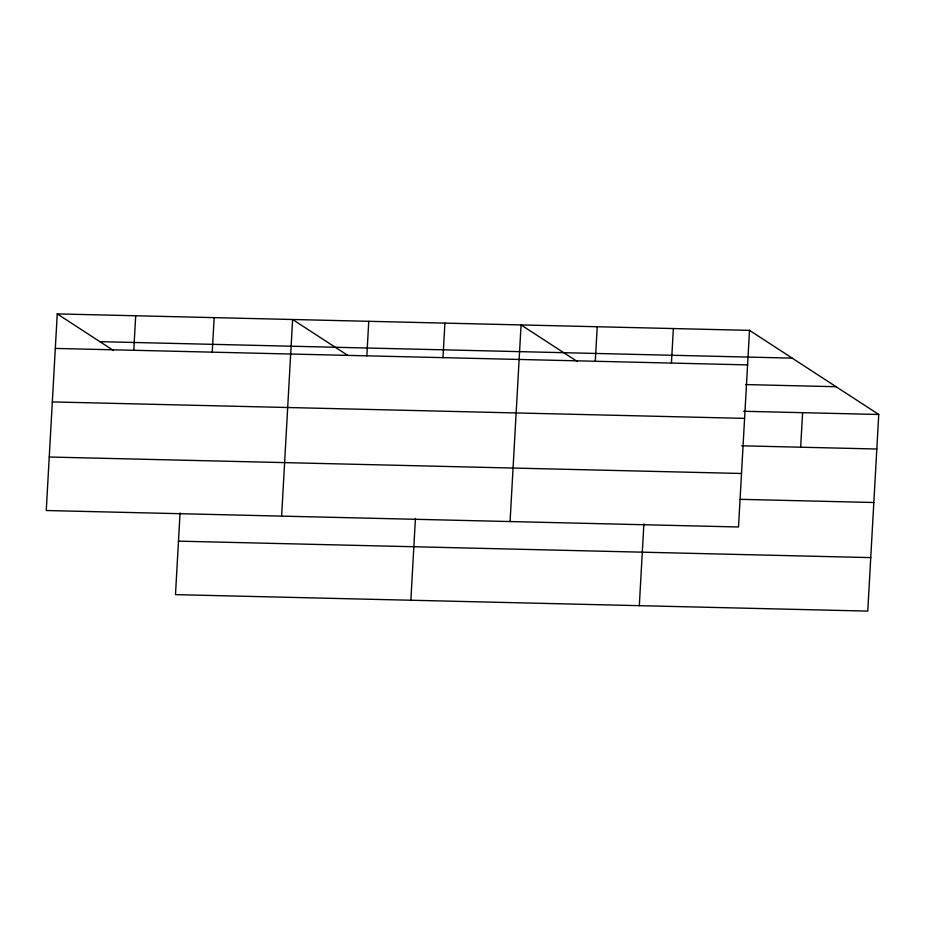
<?xml version="1.0" encoding="UTF-8"?>
<svg xmlns="http://www.w3.org/2000/svg" width="925" height="925" viewBox="0 0 925 925"><rect width="100%" height="100%" fill="white"/><g stroke="black" fill="none" stroke-linecap="round" stroke-linejoin="round"><path stroke-width="1.39" d="M57.246 313.899L46.25 510.519L738.52 526.984L749.516 330.364L57.246 313.899L113.417 350.459M133.767 350.286L135.697 315.76M180.063 512.889L175.484 594.636L867.754 611.101L878.75 414.481L749.516 330.364M212.23 352.159L214.161 317.633M281.616 516.115L292.612 319.495L347.661 355.327M366.832 355.836L368.763 321.31M410.862 600.232L415.429 518.486M442.983 357.651L444.913 323.114M510.068 521.55L521.064 324.929L577.235 361.49M595.284 361.27L597.215 326.745M639.314 605.667L643.881 523.92M671.434 363.074L673.365 328.548M800.668 447.203L802.599 412.677M99.888 341.66L792.158 358.125M55.315 348.424L747.585 364.889M745.585 384.569L836.096 386.719M743.688 411.278L878.75 414.481M52.32 401.913L744.59 418.377M741.757 445.804L876.819 449.018M49.245 457.019L741.515 473.484M740.208 499.327L873.824 502.506M178.479 541.148L870.749 557.613"/></g></svg>
